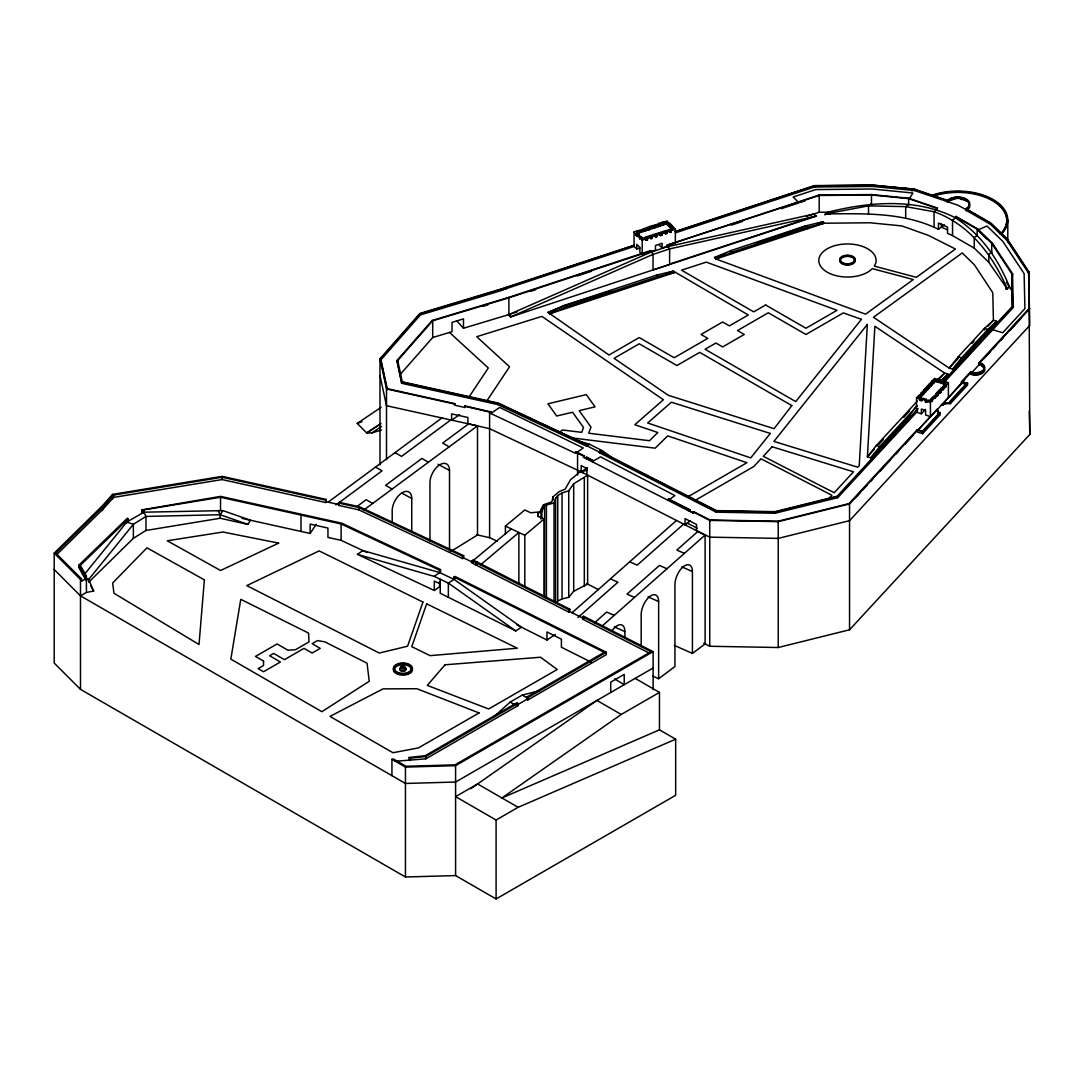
<?xml version="1.0" encoding="UTF-8"?>
<svg xmlns="http://www.w3.org/2000/svg" width="1084" height="1084" viewBox="0 0 1084 1084"><rect width="100%" height="100%" fill="white"/><g stroke="black" fill="none" stroke-linecap="round" stroke-linejoin="round"><path stroke-width="1.5" d="M1029.326 305.62L1029.326 304.455L1029.082 309.672L1029.082 308.493L979.15 362.598L981.413 363.858A8.916 5.149 0 0 1 983.188 370.05A8.916 5.149 0 0 1 973.31 372.639L970.221 372.273L961.494 381.731L961.494 382.909L962.497 382.693L917.267 430.822L937.416 408.98L937.999 413.316L937.999 412.53L939.787 413.573L922.403 432.408L922.403 431.229L939.787 412.394L940.329 414.508L922.66 433.668L917.606 432.109L917.267 429.657L849.029 503.586L778.082 521.228L710.02 519.995L693.76 511.716L693.286 513.193L583.517 457.285L583.991 455.808L578.029 452.773L576.01 451.825L575.496 453.288L490.767 413.492L491.269 412.028L490.767 413.492M587.623 475.144L573.693 483.816L568.734 490.822L562.054 492.935L557.745 495.551L555.645 498.274L555.645 603.422L557.745 601.064L562.054 598.91L568.734 597.325L573.693 591.241L587.623 584.086L587.623 475.144L580.468 471.472L570.536 479.711L565.103 489.236L559.344 491.513L553.057 496.757L551.878 501.892L543.301 504.805L539.832 511.878L530.713 512.773L524.819 509.968L505.401 526.079L505.401 534.426M554.046 602.568L554.046 503.03L555.645 498.274M938.216 410.646L938.216 411.419L937.05 410.755L937.416 408.98M338.994 503.125L339.346 502.312L359.603 506.811L463.654 555.658L463.654 558.003L462.638 558.585L358.885 509.873L338.994 505.469L338.994 503.125L358.885 507.529L462.638 556.255L463.654 555.658M338.994 505.469L339.346 502.312M537.962 516.702L537.962 513.328L541.878 511.445L544.615 505.374L554.046 503.03M703.719 643.205L709.735 646.267L778.217 647.514L849.544 629.79L1029.8 434.467L1028.973 271.962L1007.28 239.049L990.83 223.06L966.25 208.873A12.005 6.938 0 0 0 966.25 199.077A12.005 6.938 0 0 0 949.272 199.077L947.457 200.432L914.517 189.375L914.517 190.54L957.768 205.147L966.223 209.713M57.059 554.303L103.725 508.437L113.549 497.407L222.071 479.562L325.715 502.529L326.216 499.412L222.139 476.35L112.56 494.372L102.479 505.7L54.2 553.138L54.2 663.029L80.487 689.37L405.457 876.997L455.592 875.574L496.093 898.961L675.671 795.277L675.671 739.193L659.465 729.844L501.919 797.959L621.24 714.464L659.465 692.391L659.465 729.844M325.715 502.529L326.216 499.412M220.174 518.26L220.174 514.737L222.911 510.618L250.58 520.279L247.843 524.385L220.174 518.26L145.974 530.469L133.359 538.328L89.891 581.038M241.881 518.342L310.132 533.463L316.298 524.209M491.269 412.028L465.05 405.904L464.792 407.448L454.562 405.186L454.819 403.627L387.151 388.641L380.741 358.831L420.402 313.75L500.984 289.469L634.208 245.282L634.208 246.447L500.794 290.444L507.177 288.344L507.177 287.179M454.562 405.186L454.819 403.627M468.816 397.3L488.301 367.991L449.521 332.463M464.792 407.448L465.05 405.904M486.594 401.31L509.548 366.785L476.716 336.704L541.878 316.392L663.394 399.725L634.79 424.738L657.812 432.53L649.492 440.714L588.72 433.221L590.983 427.11L579.181 410.646L595.062 406.852L586.295 394.63L547.935 403.804L556.688 416.026L572.569 412.232L583.517 427.502L581.715 432.353L562.528 429.996L558.843 432.611M942.01 381.88L942.728 380.85L939.625 379.901L938.216 380.714L942.01 381.88L942.01 383.438L942.728 380.85M893.081 436.933L916.522 406.026M917.43 401.012L876.36 445.51L867.39 456.798L870.764 457.827L910.465 414.806M870.764 457.827L879.734 446.54L917.376 405.755M961.576 357.869L958.215 356.826L958.215 358.384L949.232 368.113L952.606 369.156L961.576 357.869L987.795 329.455L996.779 321.284L993.405 320.254L984.435 328.425L958.215 356.826L949.232 368.113L873.46 317.273L962.24 252.924L974.489 264.943L992.781 292.707L993.405 320.254L987.795 326.338M84.227 574.615L126.774 522.068L143.874 512.19L222.911 510.618M88.685 582.23L88.685 579.466L133.359 524.304L145.974 516.431L220.174 514.737L247.843 524.385M932.362 382.178L932.362 380.755L934.489 378.438L938.161 379.576L937.172 380.511L935.289 379.928L935.289 381.365L919.124 398.871L919.124 397.422L920.641 397.896L919.801 400.335L921.874 400.972L922.714 398.221L926.563 399.4L926.563 401.161L925.411 402.056L926.874 402.516L926.874 401.08L930.357 399.928L932.186 400.267L932.186 401.703L932.701 399.373L935.126 396.744L933.121 396.554L931.278 398.56L931.278 400.348M919.801 400.335L920.641 397.896M379.996 464.806L379.996 358.763L419.86 313.452L500.645 289.116L634.208 245.282M387.151 388.641L387.151 389.82L380.741 360.01L420.402 314.916L500.984 290.647L500.984 289.469M611.891 457.665L602.365 450.714L589.615 444.277L586.688 446.283L497.949 404.617L401.622 383.275L396.961 360.471L432.15 320.471L508.545 297.45L650.508 250.634L650.861 252.165L508.884 314.577L463.478 328.249L456.662 320.715M397.706 363.899L397.706 360.552L432.692 320.769L508.884 297.815L650.861 251M399.888 374.82L432.692 337.53L452.055 331.69L452.055 322.341L463.478 318.899L463.478 328.249M325.715 500.185L222.071 477.231L113.549 495.076L103.725 506.106L55.853 553.138L81.53 578.87L81.53 581.214L85.27 579.046L85.27 576.715L78.793 565.238L127.329 518.233L128.346 518.829L128.346 521.16L127.329 520.577M925.492 409.318L921.386 413.763L916.536 412.272L916.536 397.882L918.731 395.511L920.14 396.324L920.14 397.774M922.769 393.627L920.885 396.961L919.327 396.31L921.007 393.18L922.769 393.627L922.769 394.928M921.007 393.18L921.007 394.481L923.744 390.091L925.641 390.376L925.641 391.812M928.378 387.367L926.278 389.644L926.278 391.121L924.679 390.511L924.679 389.034L926.657 386.88L928.378 387.367L928.378 388.858M931.007 384.481L929.056 386.595L929.056 388.113L927.348 387.625L927.348 386.094L929.164 384.129L931.007 384.481L931.007 385.999L929.164 385.66L929.164 384.129M929.164 385.66L931.63 381.419L933.405 381.839L933.405 383.397M919.124 397.422L920.14 396.324M921.847 393.573L923.554 394.075L923.554 392.652L925.641 390.376M929.801 384.969L931.522 385.443L931.522 383.885L933.405 381.839M934.001 382.76L935.289 379.928M828.745 498.654L831.902 495.252L760.982 458.803L753.895 466.472L695.21 500.361M874.219 449.399L867.39 456.798L874.883 326.284L944.652 373.072L948.026 374.116L941.197 381.514M878.772 444.467L883.324 439.535M903.812 417.326L909.503 411.161M937.917 380.376L944.652 373.072L936.806 380.227M971.887 343.574L974.164 341.094M952.606 369.156L996.779 321.284M918.121 408.505L837.214 496.174L774.938 511.662L716.47 510.591L599.845 451.201L599.33 452.665L716.185 512.176L775.074 513.247L837.729 497.664L917.606 411.121M943.053 381.5L1012.564 306.176L1011.833 273.846L1012.199 306.772M599.33 451.5L716.185 510.998L775.074 512.068L837.729 496.499L917.606 409.942M942.552 382.909L1013.283 306.284L1013.283 307.45L943.703 382.842M940.126 391.419L937.416 396.053L937.416 394.657L936.007 393.844L936.007 395.226L936.535 392.964L938.717 390.606L940.126 391.419L940.126 393.113L938.717 392.3M934.083 397.327L936.007 393.844M942.836 388.763L940.926 390.823L940.926 392.245L939.245 391.731L939.245 390.308L941.183 388.207L942.836 388.763L942.836 390.172L945.668 385.958L943.527 385.918L941.183 389.63L941.183 388.207M948.392 382.638L946.291 384.928L946.291 386.432L944.598 385.918L945.817 383.099L943.297 382.313L943.297 383.831L944.706 383.018L944.706 381.5L948.392 382.638L948.392 397.869M944.598 385.918L945.817 384.603L935.289 381.365M921.386 413.763L921.386 409.088L925.601 410.375L925.601 415.05L930.438 416.541L930.438 402.178L932.186 400.267M935.126 396.744L935.126 398.533L937.416 394.657M940.126 393.113L940.926 392.245M946.291 386.432L945.668 387.11L945.668 385.958M693.286 512.014L709.735 520.401L778.217 521.634L849.544 503.911L917.606 430.158L922.66 431.717L940.329 412.57M1029.8 308.601L979.516 363.086L979.516 365.023M854.707 498.599L860.398 492.434M862.674 489.968L867.227 485.036M870.628 481.35L872.905 478.884M879.734 471.486L889.964 460.402M895.655 454.237L899.07 450.537M904.747 444.372L912.714 435.754M949.774 403.519L949.774 401.581L966.63 383.316L961.494 381.731L967.551 383.086L967.551 385.023L950.424 403.587L945.397 403.763L941.468 405.375L964.76 379.359M983.689 358.845L990.505 351.473M992.768 349.007L996.182 345.322M1000.722 340.403L1002.985 337.937M1009.787 330.566L1021.142 318.276M970.857 373.628L979.787 363.953L979.15 362.598L979.516 364.251L981.413 365.037A8.916 5.149 0 0 1 981.847 372.313M971.671 373.452L970.221 373.438L970.221 372.273L971.156 374.075L971.156 372.137L962.497 381.527L962.497 383.479M950.424 403.587L950.424 401.636L967.551 383.086M950.898 401.527L958.757 393.004M963.256 388.14L966.63 384.481L961.494 382.909M828.637 213.331L824.938 214.591L827.946 212.152C869.409 201.841 916.237 197.735 955.465 217.843C981.115 234.307 998.459 259.266 1009.611 287.246L1006.277 289.265L1006.182 286.948M128.346 518.829L80.365 565.333L86.408 576.065L86.408 592.42L80.487 595.848L54.2 569.506M944.503 224.835L938.487 229.307C903.473 211.99 863.636 213.67 825.601 213.9L868.514 205.879L905.682 206.624L934.069 211.732L937.01 209.551L937.375 208.033L908.866 198.25L871.509 194.564L818.989 195.079L667.08 245.174L669.614 248.9L669.614 264.482L653.042 269.957L653.042 254.374L650.508 250.634M937.01 209.551L937.375 208.033M940.167 381.256L948.026 374.116M494.114 716.565L510.157 702.093L522.312 695.074L539.913 690.63M571.946 612.839L676.47 520.483M577.935 617.528L617.921 582.216L610.631 579.019M683.625 524.128L637.202 565.143L629.668 561.837M675.373 231.719L814.504 185.825L872.728 185.256L914.517 189.375L947.253 200.621L949.543 199.226A11.626 6.707 0 0 1 964.841 198.643A11.626 6.707 0 0 1 967.836 207.329L965.993 209.022L990.532 223.196L1006.941 239.144L1028.594 272.003L1029.8 325.363L849.544 520.672L778.217 538.396L709.735 537.149L696.511 530.699L696.511 524.453L685.047 518.626L685.047 524.859L687.12 523.03L697.148 528.138M594.479 622.839L606.688 612.067L614.221 615.373M697.933 531.417L676.836 550.076L684.37 553.382M601.823 626.322L705.101 535.062L586.918 474.778L586.918 468.545L581.187 465.605L581.187 471.838L587.393 470.131M480.537 564.845L518.87 532.488L524.805 535.266L524.805 586.945M524.805 535.266L544.06 519.019L538.125 516.241L537.962 513.328M943.378 381.283L948.486 376.988M471.228 562.149L511.296 528.884L518.87 532.488L518.87 584.181M685.047 524.859L690.305 520.781M925.411 402.056L925.411 400.294L926.563 399.4M966.223 209.239L965.993 210.201L990.532 224.361L1006.941 240.309L1028.594 273.168L1028.594 272.003M652.595 676.064L658.638 678.747L674.939 666.524L674.939 584.655A14.322 7.127 -66 0 1 683.679 566.417A14.322 7.127 -66 0 1 692.419 571.553L692.419 653.422L674.302 645.373M692.419 653.422L705.101 643.91L705.101 535.062M871.455 203.711L868.514 205.879L868.514 213.914M908.609 204.456L905.682 206.624L905.682 217.572M961.765 220.906L955.966 217.545L952.538 220.025L952.538 235.607L974.231 248.128L988.811 262.314L1007.28 288.994C993.188 255.675 969.286 224.117 934.069 211.732L934.069 227.315M977.158 235.363L974.231 237.545L974.231 248.128M991.738 252.111L988.811 254.279L988.811 262.314M328.371 501.987L441.865 417.963M335.999 504.914L382.042 470.822L375.552 467.055M450.768 419.942L401.527 456.391L395.037 452.624M357.11 506.418L366.175 499.71L372.679 503.464M468.586 423.885L442.678 443.071L449.169 446.838M363.533 510.239L477.502 425.863L477.502 534.981L450.903 551.431M689.993 509.792L689.519 511.269L689.993 509.792L668.638 498.911L668.123 500.374L674.912 495.578L600.55 456.852L592.162 461.689L592.162 460.524L592.677 461.391M357.449 554.398L362.869 550.55L439.548 572.515L453.979 579.357L521.445 627.202L515.808 630.942L440.226 593.26L440.226 579.235L434.128 576.363L357.449 554.398L434.305 590.482L439.725 586.634L439.725 581.945M434.128 576.363L440.565 571.932L440.565 569.588L341.839 523.233L220.594 496.377L141.801 509.887L141.801 512.231L142.803 512.813L142.803 510.469L143.874 509.859L220.526 497.244L341.108 523.965L439.548 570.184L440.565 569.588M472.231 560.753L473.139 560.116L476.906 561.878L569.805 609.194L569.805 611.539L568.788 612.121L472.231 563.097L472.231 560.753L568.788 609.777L569.805 609.194M472.231 563.097L473.139 562.447L473.139 560.116M470.741 788.745L596.945 700.427L621.24 714.464M577.216 452.15L583.273 447.99L499.656 407.435L491.269 413.207L489.968 412.584L489.968 411.419M459.63 414.684L451.608 420.118L451.608 413.885L467.922 417.503L467.922 423.736L489.602 428.681L582.853 472.692M381.433 430.023L371.947 432.882L366.704 432.963L357.232 423.383L381.107 407.34M380.741 423.519L366.704 432.963L380.782 423.885M371.947 432.882L381.514 426.446M581.187 471.838L587.474 467.638M454.995 578.761L448.356 583.097L448.356 597.121M516.987 624.967L546.986 640.007L555.306 634.479M583.517 457.285L583.991 455.808M586.688 457.177L586.214 458.654L586.688 457.177L592.677 460.226M602.365 450.714L599.33 452.665M693.286 513.193L693.76 511.716M911.793 190.919L914.652 189.172L872.755 185.039L814.49 185.608L675.21 231.542M141.801 512.231L143.129 511.458M80.487 689.37L80.487 579.479L81.53 578.87M85.27 576.715L86.408 576.065M966.25 208.873L965.993 210.201M955.465 217.843L955.966 216.38L977.727 228.941L992.388 243.195L1012.551 273.778L1013.283 307.45M396.961 360.471L401.622 382.11L497.949 403.451L587.203 444.819L587.203 445.985L599.845 452.367L599.845 451.201M575.496 453.288L576.01 451.825M453.979 577.013L454.995 576.431L606.322 652.297L606.322 654.641L527.827 699.952L526.81 699.37L526.81 697.039L604.222 652.338L453.979 577.013L453.979 579.357M688.11 496.662L746.917 462.705L667.69 435.876L655.183 448.18L570.319 437.719M939.625 379.901L939.625 381.46L938.216 382.273L938.161 379.576M943.297 382.313L944.706 381.5M941.468 404.589L945.397 402.991L949.774 402.747M649.546 653.245L582.664 619.194L582.664 616.85L583.68 616.268L653.124 651.633L653.124 689.709M582.664 619.194L583.68 618.598L583.68 616.268M409.142 759.789L409.142 757.445L410.362 758.15L425.849 756.496L517.867 703.367L517.867 705.698L425.849 758.827L395.199 761.28M526.81 697.039L527.827 697.622L606.322 652.297M518.288 704.302L528.287 698.516M391.934 775.656L391.934 759.288L405.457 767.093L455.592 765.67L653.124 651.633M653.124 668.001L455.592 782.038L405.457 783.461L80.487 595.848M518.125 807.309L477.624 783.935L455.592 796.645L496.093 820.032L518.125 807.309L675.671 739.193M508.884 297.815L508.884 314.577L511.065 316.772L653.042 254.374L669.614 248.9L816.103 216.177L813.921 213.982L667.432 246.705L650.861 252.165M549.547 313.859L566.119 306.826L658.164 276.42L674.736 272.504L549.547 313.859L548.125 312.422L564.696 305.403L656.796 275.038L673.367 271.122L748.299 314.97L729.396 325.877L722.649 321.989L701.05 334.455L707.798 338.357L674.207 357.747L639.248 337.558L609.005 355.024L548.125 312.436L564.696 305.403L611.579 290.729M714.464 257.572L731.05 250.54L806.401 225.689L822.986 221.786L824.409 223.223L869.991 222.776L901.902 225.919L928.473 235.431L955.451 249.022L916.386 277.328L874.327 266.136L875.696 263.304A28.631 16.531 0 0 0 842.376 244.225A28.631 16.531 0 0 0 822.729 268.832A28.631 16.531 0 0 0 869.476 271.068L872.335 268.642L913.324 279.55L865.56 314.184L715.874 258.995L714.464 257.572L725.562 253.913M637.229 235.011L638.788 234.361L641.511 238.67L641.511 237.233L639.804 237.721L639.804 239.157L638.977 236.773L637.229 235.011L637.229 236.569L634.045 231.84L637.948 230.553L638.896 233.019L637.948 230.553M665.21 222.911L665.21 224.347L663.964 223.48L663.964 222.044L666.497 222.477L666.497 223.914L671.565 229.036L671.565 227.586L673.178 227.003L675.373 229.225L675.373 243.602M672.012 225.513L670.034 223.507L668.232 223.914L670.386 226.095L672.012 225.513L673.178 228.453L673.178 227.003M672.012 227.274L670.386 227.857L670.386 226.095M756.158 243.304L806.401 225.689L807.824 228.683M824.938 214.591L830.195 213.047L830.195 213.9L827.566 213.697M357.232 423.383L362.002 421.757M658.557 223.467L660.075 224.239L660.075 226.028L658.557 225.269L658.557 223.467L663.042 221.99L663.476 224.916L663.042 221.99M649.33 226.61L649.763 229.429L649.33 226.61L652.853 225.445L653.801 228.101L652.853 227.152L654.316 226.664L654.316 225.269L657.378 224.266L658.313 226.61L657.378 225.662L658.557 225.269M639.099 230.526L640.861 231.217L640.861 232.369L639.099 231.678L639.099 230.526L642.907 229.28L644.262 231.244L644.316 228.548L647.839 227.383L648.788 229.754L647.839 227.383M663.964 222.044L667.202 220.973L670.034 225.269L670.034 223.507M649.763 227.735L653.801 226.407M660.075 224.239L663.476 223.114M638.896 231.502L636.647 232.247L638.788 235.919L638.788 234.361M644.316 228.548L645.21 229.523L648.788 228.331M654.316 226.664L654.763 227.789L654.763 226.393L658.313 225.228M637.948 232.057L639.099 231.678M640.861 231.217L644.316 229.957L645.21 230.933L645.21 229.523M647.839 228.805L649.33 228.304M663.042 223.792L663.964 223.48M636.647 233.765L666.497 223.914M650.888 238.737L650.468 235.607L652.067 236.827L652.067 238.358L650.888 238.737L650.888 237.179L649.519 235.892L646.037 237.03L647.5 238.304L647.5 239.862L646.145 240.309L644.939 237.532L642.568 238.304L641.511 237.233M650.468 235.607L654.072 234.415L655.427 235.716L652.067 236.827M655.332 234.049L656.674 235.35L656.674 236.84L655.427 237.247L655.332 234.049L659.207 232.775L660.346 235.621L662.067 235.052L662.067 233.616L660.373 232.437L660.373 233.873L662.067 235.052M660.373 232.437L664.235 231.163L665.562 233.9L667.121 233.385L665.684 230.811L669.14 229.672L670.224 232.369L671.321 232.003L670.535 229.076L672.405 228.453L672.405 229.903M647.5 239.862L646.037 238.602L644.939 238.954L644.939 237.532M647.5 238.304L650.888 237.179M660.373 233.873L659.207 234.252L659.207 232.775M667.121 233.385L665.684 232.112L664.235 232.599L664.235 231.163M670.224 232.369L669.14 230.973L670.535 230.526L670.535 229.076M639.804 237.721L642.216 240.174L646.145 238.873M656.674 235.35L660.346 234.144M662.067 233.616L665.562 232.464M667.121 232.084L670.224 231.055M671.321 230.553L675.373 229.225M675.373 232.884L814.504 187.004L872.728 186.434L914.517 190.54M634.045 231.84L634.045 246.285L636.769 249.035L639.926 247.992M667.08 245.174L819.192 195.486L871.455 194.984L908.609 198.643L937.01 208.385M530.875 291.257L535.659 289.685M577.135 276L591.485 271.271M642.527 254.442L655.481 250.174L655.481 245.485L662.107 243.304L662.107 247.979L673.516 244.225M731.415 225.12L742.676 221.407M781.279 208.684L798.976 202.843M800.507 202.342L805.127 200.811M508.884 314.577L516.919 311.921M806.32 216.488L819.192 212.247L829.301 212.152M670.928 263.683L815.818 215.892M511.065 316.772L816.103 216.177M548.125 312.422L556.119 309.794M665.847 273.602L673.367 271.122M816.957 223.765L822.986 221.786M483.085 306.298L487.854 304.861M85.785 580.021L88.685 579.466L93.671 591.065L86.408 592.42M666.497 222.477L669.207 223.006M669.207 224.442L667.256 224.7L667.256 223.263M636.118 233.927L638.069 233.683M636.118 235.445L638.069 235.187M638.977 236.773L640.915 236.515M391.934 759.288L393.641 759.112L406.094 766.293L455.036 764.83L651.037 651.674L582.664 616.85M409.142 757.445L425.158 755.724L516.865 702.784L517.867 703.367M814.49 186.312L872.755 185.743L914.652 189.172M941.698 387.909L943.595 388.194M941.698 389.075L943.595 389.346M379.996 358.763L386.5 388.939L454.562 404.02M464.792 406.283L490.767 412.327M477.502 425.863L386.5 405.701L379.996 375.525M476.432 534.737L489.602 537.65L497.19 541.214M326.216 501.743L339.346 504.656M366.853 552.42L341.108 540.333L327.951 537.42L327.951 528.057L310.132 524.114L310.132 533.463M929.801 383.411L931.522 383.885M927.348 386.094L929.056 386.595M921.847 392.151L923.554 392.652M575.062 439.996L589.615 444.277M987.795 329.455L984.435 328.425L984.435 329.983M971.156 374.075L971.671 372.286M939.625 381.46L938.161 380.999L937.172 381.947L937.172 380.511M942.728 382.408L944.706 383.018M944.598 384.413L946.291 384.928M939.245 390.308L940.926 390.823M936.535 392.964L938.216 393.478M936.535 394.671L938.216 395.186M934.083 395.931L935.763 396.446M921.874 399.21L925.411 400.294M916.536 397.882L920.641 399.346M926.563 401.161L930.438 402.178M940.329 414.508L939.787 412.394M922.403 431.229L917.267 429.657L917.267 430.822M876.36 445.51L879.734 446.54L879.734 448.099M126.774 522.068L133.359 524.304L133.359 538.328M86.056 578.571L88.685 579.466M932.362 380.755L934.001 381.324M924.679 389.034L926.278 389.644M919.327 394.996L920.885 395.646M666.985 568.748L659.451 565.442L626.999 594.113L634.533 597.419M681.85 566.851L692.419 571.553M648.069 596.864L658.638 601.552L658.638 678.747M614.289 626.864L624.858 631.566L624.858 638.3M947.443 229.835L941.413 227.125L941.413 224.009M952.538 235.607L947.538 233.358L947.538 227.125L938.487 223.06L938.487 229.307M587.203 444.819L498.315 403.085L402.272 381.812L397.706 360.552M575.496 452.109L583.517 456.12M463.654 558.003L473.139 562.447M440.226 583.883L434.305 581.092L434.305 590.482M439.725 586.634L439.548 581.878M505.401 526.079L511.296 528.884M440.226 579.235L448.356 583.097L515.808 630.942M624.831 465.131L627.853 466.635M644.465 474.914L647.487 476.418M659.573 482.434L667.121 486.188M590.929 662.039L561.404 647.243L561.404 639.194L546.986 631.972L546.986 640.007M586.214 457.489L592.162 460.524M668.123 499.209L689.519 510.103M583.991 456.974L586.688 458.356M687.148 509.507L693.76 512.881M586.485 583.504L598.504 589.628M569.805 611.539L583.68 618.598M438.004 464.237L449.508 470.429L449.508 550.631M401.676 493.057L411.744 498.477L411.744 532.041M955.465 216.678L977.158 229.198L991.738 243.385L1012.551 274.943L1012.551 273.778M931.278 398.56L932.701 399.373M635.17 678.367L659.465 692.391M522.312 695.074L527.041 697.811M516.865 705.115L517.867 705.698M510.157 702.093L514.9 704.817M141.801 509.887L142.803 510.469M428.383 462.218L421.893 458.464L385.619 485.32L392.11 489.074M614.574 678.923L624.221 684.682L624.221 674.37L610.726 682.161L610.726 692.473M642.907 229.28L644.262 230.093M650.468 237.139L652.067 238.358M650.536 238.385L649.519 235.892M655.332 235.526L656.674 236.84M978.852 231.204L986.752 238.887M54.2 553.138L80.487 579.479M658.164 276.42L656.796 275.038L656.836 276.569M564.696 305.403L566.119 306.826M797.824 201.678L793.203 197.003L815.737 189.578L872.39 189.023L912.945 193.02L908.866 199.415L908.866 198.25M671.565 227.586L672.405 228.453M670.535 230.526L671.321 232.003M665.562 233.9L665.21 232.112M660.346 235.621L659.98 233.792M659.031 244.876L662.107 247.979M646.145 240.309L645.793 238.507M508.111 314.509L510.564 316.989M1006.359 282.301L1011.833 290.607M90.65 585.699L93.671 591.065M85.27 579.046L78.793 567.582L78.793 565.238M218.074 510.496L220.174 514.737M143.874 512.19L145.974 516.431L145.974 530.469M654.316 225.269L654.763 226.393M1006.223 287.734L1005.789 286.203L1006.277 289.265M814.49 185.608L814.504 187.004M1029.272 411.161L1029.8 434.467M1028.973 271.962L1028.973 285.363M1007.795 219.917L1007.795 241.895M1006.941 239.144L1006.941 240.309M992.754 328.52L992.754 329.685L1002.7 332.747L1024.908 308.669L1024.123 273.669L1002.876 241.447L986.955 225.973L977.727 230.12L977.727 228.941M992.388 243.195L992.388 244.374M991.738 243.385L991.738 253.439M990.532 223.196L990.532 224.361M979.99 363.276L979.99 364.441M977.158 229.198L977.158 235.905M966.223 208.548L966.25 210.824M955.966 216.38L955.966 217.545M948.026 200.377L948.026 201.543M947.782 200.554L947.782 201.719L949.543 200.391A11.626 6.707 0 0 1 964.841 199.822A11.626 6.707 0 0 1 967.836 208.494M947.457 202.383L947.457 200.432L947.253 201.787M945.397 402.991L945.397 403.763M943.527 385.918L943.527 387.083M943.039 404.346L943.039 405.131M937.05 409.969L937.05 410.755M931.63 381.419L931.63 382.977M930.357 399.928L930.357 401.365M929.652 400.687L929.652 402.11M928.283 400.267L928.283 401.69M923.744 390.091L923.744 391.527M922.66 431.717L922.66 433.668M908.609 198.643L908.609 205.337M872.728 185.256L872.728 186.434M871.509 194.564L871.455 205.039M849.544 503.911L849.544 629.79M849.029 503.586L849.029 504.751M837.729 496.499L837.729 497.664M819.192 195.486L819.192 212.247M818.989 195.079L818.989 196.245M814.883 185.825L814.883 186.99M778.217 521.634L778.217 647.514M778.082 521.228L778.082 522.393M775.074 512.068L775.074 513.247M732.459 253.534L731.05 250.54L731.05 252.098M716.185 510.998L716.185 512.176M710.02 519.995L710.02 521.16M709.735 520.401L709.735 646.267M670.969 230.187L670.969 231.637M669.858 230.702L669.858 232.003M669.14 229.672L669.14 230.973M668.638 498.911L668.638 500.076M668.232 223.914L668.232 225.675M667.432 245.526L667.432 246.705M666.755 231.719L666.755 233.033M665.684 230.811L665.684 232.112M661.714 233.263L661.714 234.7M656.321 234.998L656.321 236.475M654.072 234.415L654.072 235.946M651.714 236.461L651.714 237.992M647.148 237.938L647.148 239.496M646.037 237.03L646.037 238.602M642.216 240.174L642.216 254.537L639.845 252.152L639.845 247.477L636.769 244.361L636.769 249.035M641.172 646.538L641.172 614.655A14.322 7.127 -66 0 1 649.899 596.417A14.322 7.127 -66 0 1 658.638 601.552M586.688 445.118L586.688 446.283M584.317 477.895L584.317 586.403M578.029 452.773L578.029 453.939M577.569 453.085L577.569 475.022M573.693 483.816L573.693 591.241M568.734 490.822L568.734 597.325M568.788 609.777L568.788 612.121M562.054 492.935L562.054 598.91M557.745 495.551L557.745 601.064M553.057 496.757L553.057 500.09M546.417 504.466L546.417 598.49M544.615 505.374L544.615 597.569M544.06 519.019L544.06 596.349M541.878 511.445L541.878 518.22M540.984 512.366L540.984 519.128M527.827 697.622L527.827 699.952M508.545 297.45L508.545 298.628M497.949 403.451L497.949 404.617M496.093 820.032L496.093 898.961M489.602 411.784L489.602 537.65M476.906 561.878L476.906 565.157M475.971 562.515L475.971 564.845M462.638 556.255L462.638 558.585M455.592 765.67L455.592 875.574M439.548 570.184L439.548 572.515M432.692 320.769L432.692 337.53M432.15 320.471L432.15 321.636M429.969 540.997L429.969 482.516A14.322 7.981 -61.7 0 1 439.738 464.792A14.322 7.981 -61.7 0 1 449.508 470.429M425.849 756.496L425.849 758.827M420.402 313.75L420.402 314.916M410.362 758.15L410.362 760.494M405.457 767.093L405.457 876.997M401.622 382.11L401.622 383.275M392.205 522.312L392.205 510.578A14.322 7.981 -61.7 0 1 401.974 492.841A14.322 7.981 -61.7 0 1 411.744 498.477M386.5 388.939L386.5 459.602M380.741 358.831L380.741 360.01M358.885 507.529L358.885 509.873M341.108 523.965L341.108 540.333M301 515.076L301 531.445M222.071 477.231L222.071 479.562M220.526 497.244L220.526 510.347M143.874 509.859L143.874 513.125M126.774 519.737L126.774 523.003M113.549 495.076L113.549 497.407M112.56 494.372L112.56 499.29M102.479 505.7L102.479 510.618M979.787 362.788A9.499 5.488 0 0 1 983.703 370.2A9.499 5.488 0 0 1 970.857 372.462M969.774 205.919A12.005 6.938 0 0 1 968.161 209.388M949.272 201.014A12.005 6.938 0 0 1 954.652 199.226M960.871 199.226A12.005 6.938 0 0 1 966.25 201.014M933.175 195.432A49.065 28.333 0 0 1 992.416 199.89A49.065 28.333 0 0 1 1000.288 234.076M932.687 194.957A50.027 28.889 0 0 1 993.093 199.497A50.027 28.889 0 0 1 1001.128 234.361M933.175 196.218A49.065 28.333 0 0 1 991.494 200.161A49.065 28.333 0 0 1 1001.508 233.561M984.814 369.387A9.499 5.488 0 0 1 970.857 374.414M983.378 366.677A9.499 5.488 0 0 1 984.408 367.977M984.231 369.4A8.916 5.149 0 0 1 981.847 373.086M980.044 373.939A8.916 5.149 0 0 1 973.31 374.59M981.413 365.809A8.916 5.149 0 0 1 983.852 368.072M848.799 256.014A7.873 4.553 0 0 1 854.3 262.762A7.873 4.553 0 0 1 841.455 263.439A7.873 4.553 0 0 1 844.748 256.231M411.419 667.134A9.539 5.515 0 0 1 407.205 674.533A9.539 5.515 0 0 1 394.373 672.107A9.539 5.515 0 0 1 398.6 664.695M403.871 666.755A3.089 1.789 0 0 1 405.484 669.424A3.089 1.789 0 0 1 400.592 669.641A3.089 1.789 0 0 1 401.5 666.85M395.294 671.836A8.523 4.919 0 0 1 403.37 664.709A8.523 4.919 0 0 1 410.023 672.31M408.573 673.286A8.523 4.919 0 0 1 404.644 674.438M400.24 674.289A8.523 4.919 0 0 1 398.234 673.733M404.589 668.123A3.089 1.789 0 0 1 405.484 670.589A3.089 1.789 0 0 1 401.202 671.118A3.089 1.789 0 0 1 400.308 668.638M400.836 668.286A3.089 1.789 0 0 1 401.5 668.015M402.205 666.064A1.545 0.894 0 0 1 404.44 666.755A1.545 0.894 0 0 1 402.543 667.73A1.545 0.894 0 0 1 401.608 666.375M611.755 631.254A14.322 7.127 -66 0 1 624.858 631.566M263.575 661.104L263.52 665.508L258.127 668.638L263.52 671.755L280.404 662.012L269.604 655.766L273.656 653.435L284.455 659.668L304.021 648.367L312.124 653.042L320.227 648.367L312.124 643.693L317.531 640.576L324.834 641.863L367.042 663.191L369.238 681.253L321.88 711.7L230.838 659.14L240.77 599.33L308.588 633.11L308.967 641.931L295.471 649.722L287.883 650.197L277.084 643.964L255.485 656.43L263.575 661.104M867.349 324.441L859.246 465.619L857.783 467.204L773.908 441.405L867.349 324.441M204.375 579.859L199.022 644.506L113.955 593.246L112.655 583.002L146.95 547.827L204.375 579.859M402.421 668.354L403.397 668.462L402.476 668.286M422.95 602.054L407.598 646.213L379.264 653.029L246.786 585.617L319.13 550.889L422.95 602.054M426.649 603.856L411.757 646.687L430.091 655.644L517.285 648.218L426.649 603.856M791.821 405.579L774.098 428.681L668.394 395.348L614.072 358.33L639.248 343.791L676.904 365.538L699.695 352.381L791.821 405.579M770.29 433.437L750.751 457.895L647.649 422.99L671.416 402.205L770.29 433.437M861.455 319.319L795.737 401.595L705.101 349.265L715.901 343.032L722.649 346.921L744.247 334.455L737.499 330.566L768.312 312.761L805.94 334.482L843.311 312.91L861.455 319.319M445.036 664.79L427.286 685.386L488.667 708.99L557.203 669.505L540.523 657.229L445.036 664.79M772.093 446.757L763.285 456.296L834.206 492.746L853.514 471.825L772.093 446.757M971.156 372.828L970.221 372.977L971.156 372.828M854.056 261.325L853.108 262.26A7.154 4.133 0 0 1 841.089 261.596A7.154 4.133 0 0 1 847.214 255.594A7.154 4.133 0 0 1 854.056 261.325M854.056 262.111L853.108 263.046A7.154 4.133 0 0 1 841.089 262.382A7.154 4.133 0 0 1 847.214 256.366A7.154 4.133 0 0 1 854.056 262.111M765.616 304.97L753.692 311.853L681.511 270.173L706.321 262.125L837.024 310.309L805.94 328.249L765.616 304.97M479.06 712.92L418.424 747.919L392.936 752.73L329.983 716.389L383.018 688.882L416.852 688.719L479.06 712.92M278.629 543.125L220.58 570.509L167.275 540.781L222.965 532.014L278.629 543.125M732.459 251.976L715.874 258.995L824.409 223.223L807.824 227.125L732.459 251.976M842.431 263.209A7.873 4.553 0 0 0 855.235 260.485A7.873 4.553 0 0 0 844.748 255.458A7.873 4.553 0 0 0 842.431 263.209M402.056 667.026A1.545 0.894 0 0 0 404.44 666.321A1.545 0.894 0 0 0 402.205 665.481A1.545 0.894 0 0 0 402.056 667.026M397.665 673.056A9.539 5.515 0 0 0 412.421 668.76A9.539 5.515 0 0 0 398.6 663.53A9.539 5.515 0 0 0 397.665 673.056M398.234 672.568A8.523 4.919 0 0 0 411.405 668.72A8.523 4.919 0 0 0 399.061 664.058A8.523 4.919 0 0 0 398.234 672.568"/></g></svg>
